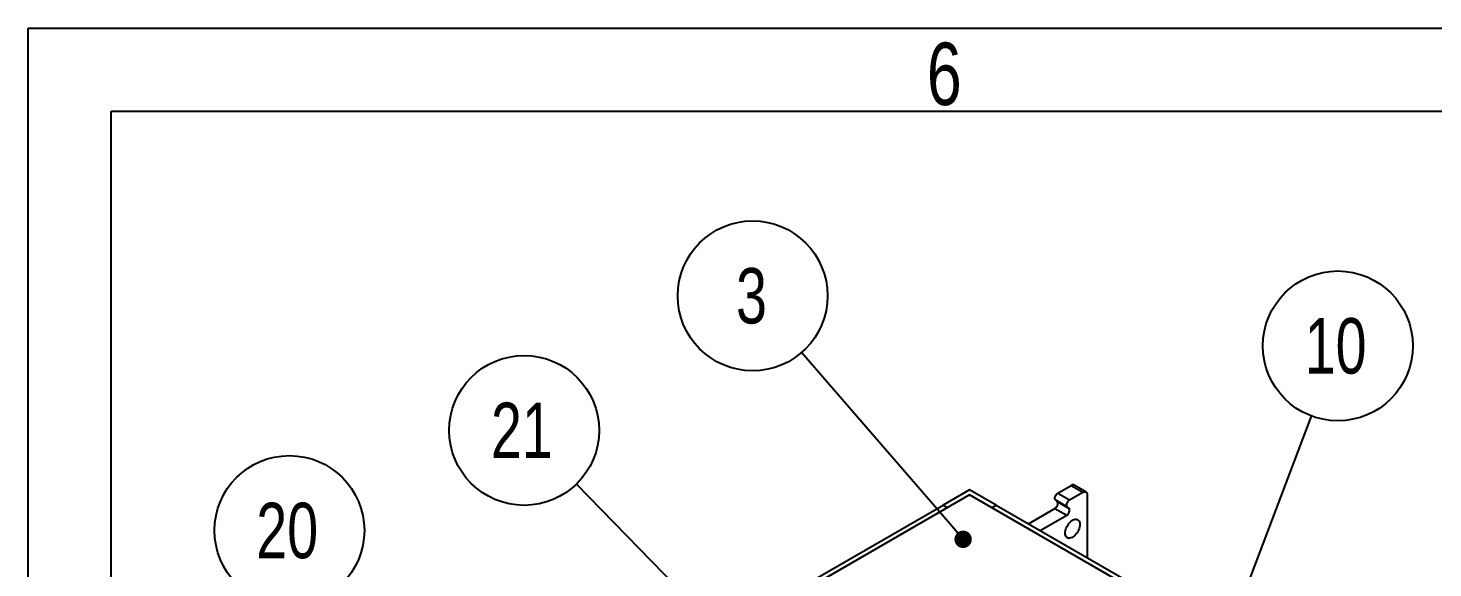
# Model space of a CAD drawing. Header units: inches. Extents: x 0 to 430, y 0 to 304.
# Drawn here: x 0 to 54.9, y 282.9 to 304 of the extents above; entities that cross this region are included whole.
import ezdxf

# ---------------------------------------------------------------- set-up
doc = ezdxf.new("R2010")
doc.units = ezdxf.units.IN
doc.header["$LTSCALE"] = 26
doc.header["$MEASUREMENT"] = 0
doc.layers.add('FORMAT', color=7, linetype='Continuous')
doc.styles.add('SLDTEXTSTYLE0', font='TXT', dxfattribs={"width": 0.75})
doc.dimstyles.new('SLDDIMSTYLE5', dxfattribs={"dimtxt": 0.18, "dimasz": 2.208984, "dimexe": 0, "dimexo": 0.0625, "dimgap": 0, "dimtad": 0, "dimtih": 1, "dimtoh": 1, "dimdec": 0, "dimrnd": 1e-09, "dimzin": 0, "dimdsep": 46, "dimtxsty": 'Standard', "dimsah": 1, "dimcen": 0.09, "dimadec": 0, "dimazin": 0, "dimtfac": 2.208984, "dimtdec": 0, "dimtofl": 0, "dimtmove": 0, "dimatfit": 3, "dimfxl": 0, "dimfrac": 2, "dimtolj": 1, "dimtzin": 0, "dimarcsym": 0})
doc.dimstyles.new('SLDDIMSTYLE6', dxfattribs={"dimtxt": 0.18, "dimasz": 0.679688, "dimexe": 0, "dimexo": 0.0625, "dimgap": 0, "dimtad": 0, "dimtih": 1, "dimtoh": 1, "dimdec": 0, "dimrnd": 1e-09, "dimzin": 0, "dimdsep": 46, "dimtxsty": 'Standard', "dimblk1": 'DOT', "dimblk2": 'DOT', "dimsah": 1, "dimcen": 0.09, "dimadec": 0, "dimazin": 0, "dimtfac": 0.679688, "dimtdec": 0, "dimtofl": 0, "dimtmove": 0, "dimatfit": 3, "dimldrblk": 'DOT', "dimfxl": 0, "dimfrac": 2, "dimtolj": 1, "dimtzin": 0, "dimarcsym": 0})

# ---------------------------------------------------------------- blocks, each defined once
blk = doc.blocks.new('Drawing View43')
at = {"color": 7, "linetype": 'Continuous', "lineweight": 25}
for p, q in [((-19.747, 61.632), (-20.781, 61.035)), ((-18.713, 61.035), (-19.747, 61.632)), ((-16.3, 61.499), (-15.783, 61.798)), ((-16.3, 61.499), (-15.84, 61.234)), ((-15.84, 61.234), (-15.323, 61.532)), ((-15.783, 61.798), (-15.323, 61.532)), ((-15.201, 61.544), (-15.661, 61.81)), ((-19.747, 61.433), (-42.268, 48.432)), ((-41.981, 48.796), (-20.781, 61.035)), ((-20.781, 61.035), (-20.609, 60.935)), ((-20.781, 61.035), (-20.609, 60.935)), ((19.321, 38.88), (-19.747, 61.433)), ((-18.885, 60.935), (-18.713, 61.035)), ((-18.885, 60.935), (-18.713, 61.035)), ((-18.713, 61.035), (18.919, 39.311)), ((-16.392, 61.234), (-15.932, 60.969)), ((-16.323, 61.168), (-16.392, 61.234)), ((-16.323, 61.168), (-15.863, 60.902)), ((-15.863, 60.902), (-15.932, 60.969)), ((-15.151, 61.433), (-15.151, 58.979)), ((-17.449, 60.305), (-16.415, 60.902)), ((-16.989, 60.04), (-15.955, 60.637)), ((-16.415, 60.902), (-15.955, 60.637))]:
    blk.add_line(p, q, dxfattribs=at)
at = {"color": 7, "linetype": 'Continuous', "lineweight": 25, "flags": 128}
for points in [[(-16.392, 61.234), (-16.406, 61.254), (-16.413, 61.281), (-16.414, 61.313), (-16.408, 61.348), (-16.395, 61.385), (-16.377, 61.42), (-16.354, 61.452), (-16.328, 61.479), (-16.3, 61.499)], [(-15.323, 61.532), (-15.289, 61.548), (-15.257, 61.555), (-15.227, 61.554), (-15.201, 61.544), (-15.18, 61.527), (-15.164, 61.501), (-15.154, 61.47), (-15.151, 61.433)], [(-16.415, 60.902), (-16.387, 60.922), (-16.36, 60.949), (-16.337, 60.981), (-16.319, 61.017), (-16.306, 61.053), (-16.3, 61.088), (-16.301, 61.12), (-16.309, 61.147), (-16.323, 61.168)], [(-15.932, 60.969), (-15.946, 60.989), (-15.954, 61.016), (-15.954, 61.048), (-15.948, 61.083), (-15.936, 61.119), (-15.917, 61.155), (-15.894, 61.187), (-15.868, 61.214), (-15.84, 61.234)], [(-16.012, 59.94), (-16.009, 59.992), (-16, 60.045), (-15.984, 60.101), (-15.962, 60.156), (-15.936, 60.21), (-15.904, 60.262), (-15.869, 60.31), (-15.83, 60.354), (-15.789, 60.393), (-15.747, 60.424), (-15.704, 60.449), (-15.661, 60.466), (-15.62, 60.475), (-15.582, 60.476), (-15.546, 60.469), (-15.515, 60.453), (-15.488, 60.43), (-15.466, 60.399), (-15.451, 60.362), (-15.441, 60.319), (-15.438, 60.272), (-15.441, 60.221), (-15.451, 60.167), (-15.466, 60.112), (-15.488, 60.056), (-15.515, 60.002), (-15.546, 59.95), (-15.582, 59.902), (-15.62, 59.858), (-15.661, 59.82), (-15.704, 59.788), (-15.747, 59.763), (-15.789, 59.746), (-15.83, 59.737), (-15.869, 59.736), (-15.904, 59.743), (-15.936, 59.759), (-15.962, 59.782), (-15.984, 59.813), (-16, 59.85), (-16.009, 59.893), (-16.012, 59.94)], [(-15.955, 60.637), (-15.927, 60.657), (-15.901, 60.684), (-15.878, 60.716), (-15.859, 60.751), (-15.847, 60.788), (-15.841, 60.823), (-15.841, 60.855), (-15.849, 60.882), (-15.863, 60.902)]]:
    blk.add_lwpolyline(points, dxfattribs=at)
at = {"color": 7, "linetype": 'Continuous', "lineweight": 25}
blk.add_arc((-15.711, 61.698), 0.123, 65.6929, 125.6176, dxfattribs=at)
blk = doc.blocks.new('SW_NOTE_0_28')
at = {"layer": 'FORMAT', "color": 0}
blk.add_circle((-2.044, 2.097), 2.928, dxfattribs=at)
at = {"layer": 'FORMAT', "color": 0, "insert": (-2.131, 3.184), "char_height": 2.1667, "attachment_point": 2, "style": 'SLDTEXTSTYLE0'}
blk.add_mtext('21', dxfattribs=at)
blk = doc.blocks.new('_Dot')
at = {"color": 0, "linetype": 'ByBlock', "lineweight": -2}
blk.add_line((-0.5, 0), (-1, 0), dxfattribs=at)
at = {"color": 0, "linetype": 'ByBlock', "const_width": 0.5}
blk.add_lwpolyline([(-0.25, 0, 1), (0.25, 0, 1)], format="xyb", close=True, dxfattribs=at)
blk = doc.blocks.new('SW_NOTE_0_29')
at = {"layer": 'FORMAT', "color": 0}
blk.add_circle((-2.081, 2.06), 2.928, dxfattribs=at)
at = {"layer": 'FORMAT', "color": 0, "insert": (-2.168, 3.146), "char_height": 2.1667, "attachment_point": 2, "style": 'SLDTEXTSTYLE0'}
blk.add_mtext('20', dxfattribs=at)
blk = doc.blocks.new('SW_NOTE_0_30')
at = {"layer": 'FORMAT', "color": 0}
blk.add_circle((-1.915, 2.215), 2.928, dxfattribs=at)
at = {"layer": 'FORMAT', "color": 0, "insert": (-1.959, 3.302), "char_height": 2.167, "attachment_point": 2, "style": 'SLDTEXTSTYLE0'}
blk.add_mtext('3', dxfattribs=at)
blk = doc.blocks.new('SW_NOTE_0_44')
at = {"layer": 'FORMAT', "color": 0}
blk.add_circle((1.035, 2.739), 2.928, dxfattribs=at)
at = {"layer": 'FORMAT', "color": 0, "insert": (0.948, 3.826), "char_height": 2.1667, "attachment_point": 2, "style": 'SLDTEXTSTYLE0'}
blk.add_mtext('10', dxfattribs=at)

msp = doc.modelspace()

# ---------------------------------------------------------------- linework, layer by layer
at = {"layer": 'FORMAT', "linetype": 'Continuous', "lineweight": 25}
for p, q in [((0, 0), (0, 304.016)), ((0, 304.016), (429.921, 304.016)), ((3.25, 3.25), (3.25, 300.766)), ((3.25, 300.766), (426.671, 300.766))]:
    msp.add_line(p, q, dxfattribs=at)

# ---------------------------------------------------------------- block references
at = {"color": 7, "linetype": 'Continuous', "lineweight": 25}
msp.add_blockref('Drawing View43', (56.54, 224.343), dxfattribs=at)
at = {"layer": 'FORMAT'}
for name, p in [('SW_NOTE_0_30', (30.227, 291.337)), ('SW_NOTE_0_44', (50.146, 288.856)), ('SW_NOTE_0_28', (21.428, 286.196)), ('SW_NOTE_0_29', (12.293, 282.32))]:
    msp.add_blockref(name, p, dxfattribs=at)

# ---------------------------------------------------------------- texts
at = {"layer": 'FORMAT', "insert": (35.801, 303.448), "char_height": 2.438, "attachment_point": 2, "style": 'SLDTEXTSTYLE0'}
msp.add_mtext('6', dxfattribs=at)

# ---------------------------------------------------------------- leaders
at = {"layer": 'FORMAT'}
for points, dimstyle in [([(36.538, 284.037), (30.227, 291.337)], 'SLDDIMSTYLE6'), ([(38.334, 257.593), (50.146, 288.856)], 'SLDDIMSTYLE5'), ([(28.814, 278.617), (21.428, 286.196)], 'SLDDIMSTYLE6'), ([(42.738, 255.209), (57.166, 286.37)], 'SLDDIMSTYLE5'), ([(47.038, 250.855), (63.908, 283.732)], 'SLDDIMSTYLE5')]:
    msp.add_leader(points, dimstyle=dimstyle, dxfattribs=at)

doc.saveas('drawing.dxf')
